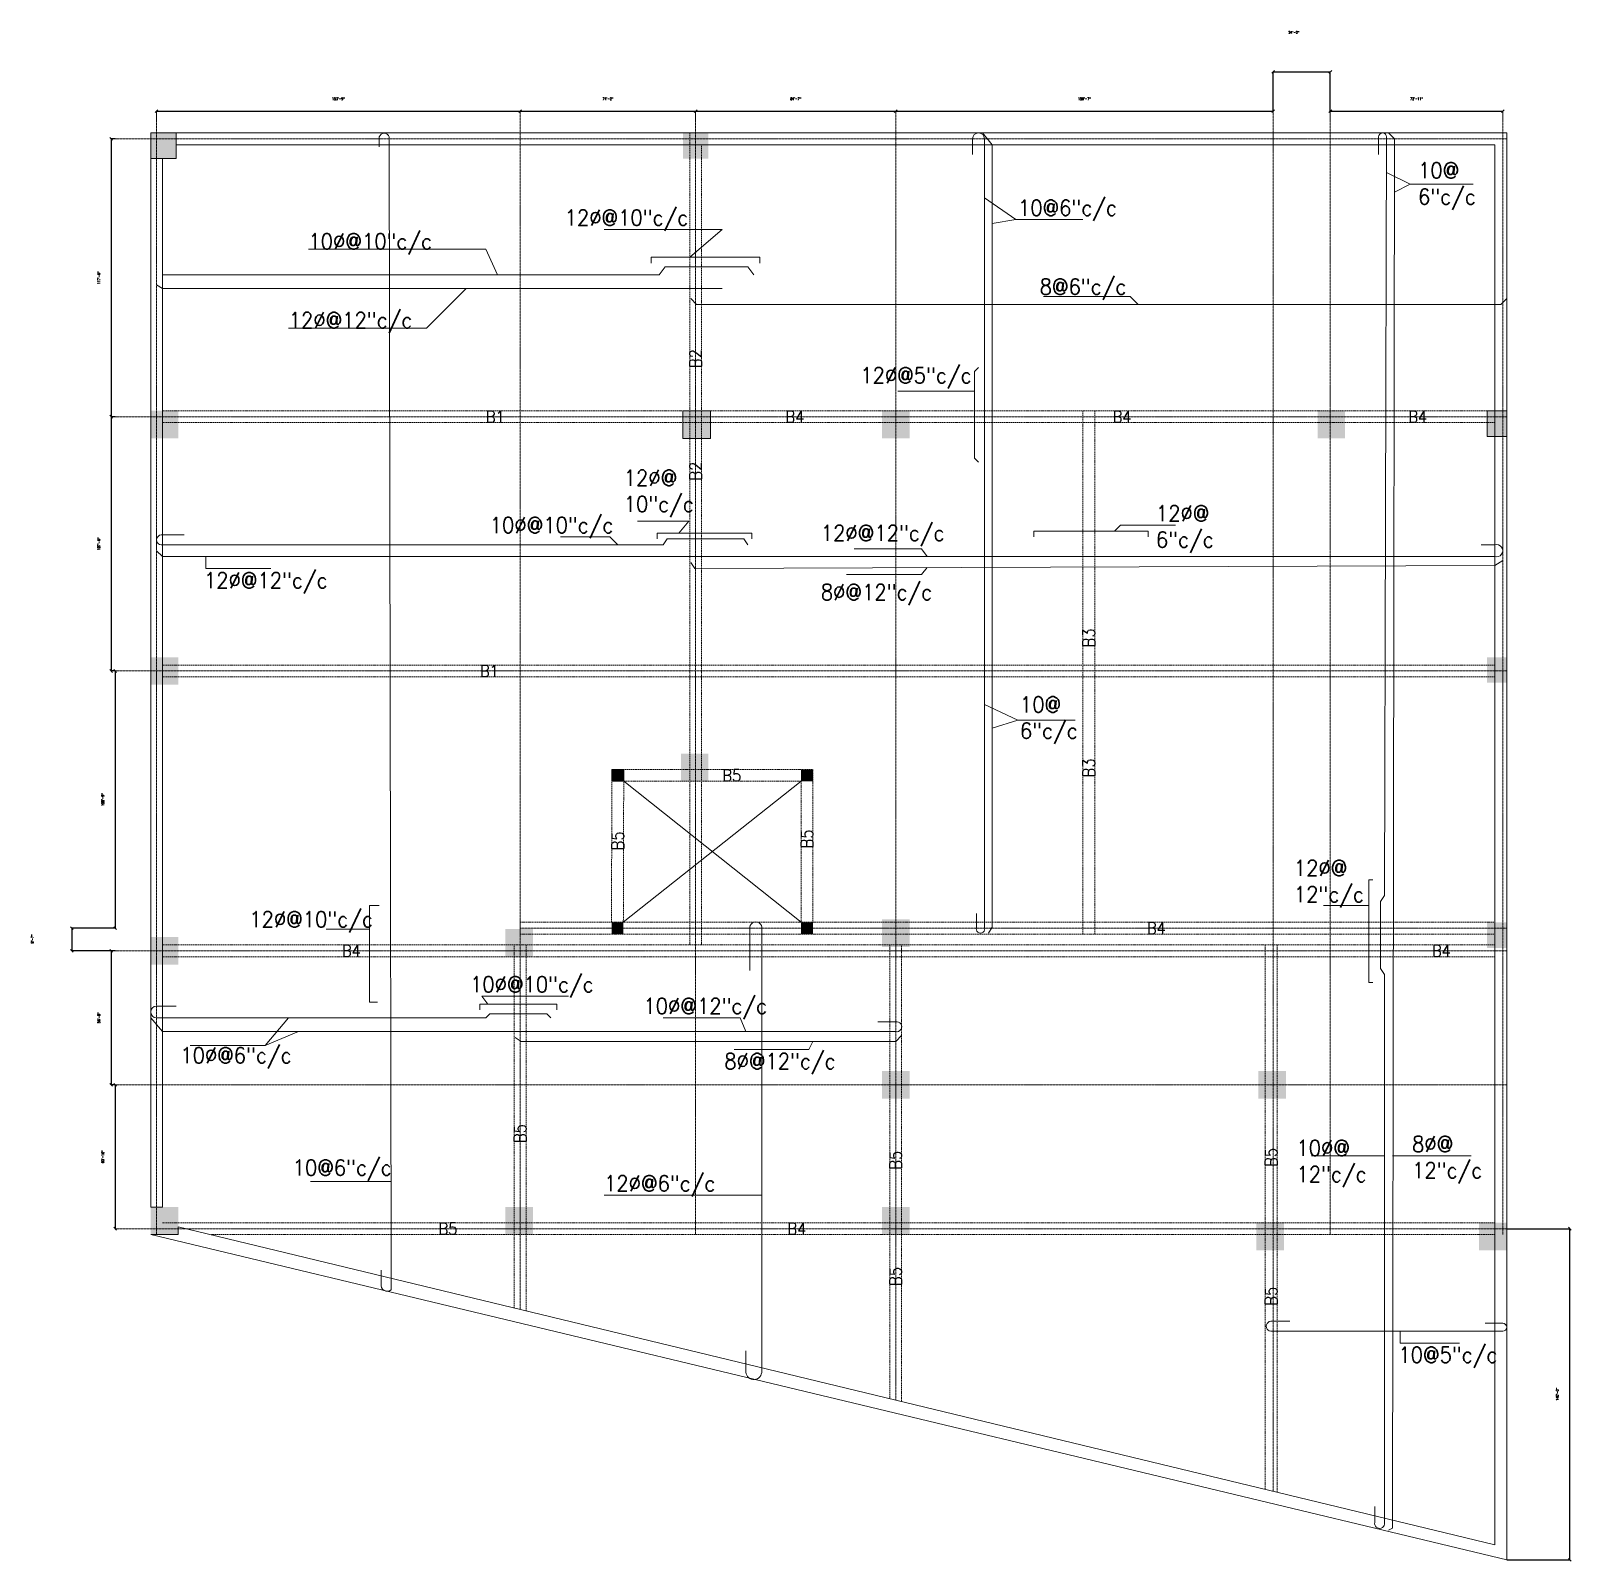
# Model space of a CAD drawing. Header units: inches. Extents: x 368 to 8183, y -781 to 6984.
import ezdxf

# ---------------------------------------------------------------- set-up
doc = ezdxf.new("R2010")
doc.units = ezdxf.units.IN
doc.header["$MEASUREMENT"] = 0
doc.linetypes.add('CENTERTINY', pattern=[7.62, 4.7625, -0.9525, 0.9525, -0.9525])
doc.linetypes.add('DASHED2', pattern=[9.525, 6.35, -3.175])
doc.layers.get('0').update_dxf_attribs({"linetype": 'CONTINUOUS', "lineweight": 0})
doc.styles.get("Standard").update_dxf_attribs({"font": 'standard'})
doc.dimstyles.get("Standard").update_dxf_attribs({"dimscale": 2.5, "dimtxt": 5, "dimasz": 0.1, "dimexe": 0.05, "dimexo": 0.025, "dimgap": 0.025, "dimtad": 0, "dimtoh": 1, "dimlunit": 4, "dimtxsty": 'standard', "dimtsz": 4, "dimcen": 0.09, "dimadec": 0, "dimazin": 0, "dimtfac": 1, "dimtdec": 4, "dimtofl": 0, "dimtmove": 0, "dimatfit": 3, "dimfxl": 1, "dimtolj": 1, "dimtzin": 0, "dimarcsym": 0})

# ---------------------------------------------------------------- blocks, each defined once
blk = doc.blocks.new('*D1')
at = {"color": 0, "linetype": 'ByBlock', "lineweight": -2}
for p, q in [((783.1, 6428.9), (768.9, 6443.1)), ((795.9, 6436), (775.9, 6436)), ((776, 6436), (776, 5026)), ((783.1, 5018.9), (768.9, 5033.1)), ((795.9, 5026), (775.9, 5026))]:
    blk.add_line(p, q, dxfattribs=at)
at = {"color": 0, "linetype": 'CONTINUOUS', "lineweight": -2, "insert": (712.9, 5731), "char_height": 12.5, "width": 52.778, "attachment_point": 5, "rotation": 90}
blk.add_mtext('117\'-6"', dxfattribs=at)
blk = doc.blocks.new('*D2')
at = {"color": 0, "linetype": 'ByBlock', "lineweight": -2}
for p, q in [((783.1, 5018.9), (768.9, 5033.1)), ((795.9, 5026), (775.9, 5026)), ((776, 5026), (776, 3736)), ((783.1, 3728.9), (768.9, 3743.1)), ((795.9, 3736), (775.9, 3736))]:
    blk.add_line(p, q, dxfattribs=at)
at = {"color": 0, "linetype": 'CONTINUOUS', "lineweight": -2, "insert": (712.9, 4381), "char_height": 12.5, "width": 55.556, "attachment_point": 5, "rotation": 90}
blk.add_mtext('107\'-6"', dxfattribs=at)
blk = doc.blocks.new('*D3')
at = {"color": 0, "linetype": 'ByBlock', "lineweight": -2}
for p, q in [((803.1, 3728.9), (788.9, 3743.1)), ((795.9, 3736), (795.9, 3736)), ((796, 3736), (796, 2431)), ((803.1, 2423.9), (788.9, 2438.1)), ((795.9, 2431), (795.9, 2431))]:
    blk.add_line(p, q, dxfattribs=at)
at = {"color": 0, "linetype": 'CONTINUOUS', "lineweight": -2, "insert": (732.9, 3083.5), "char_height": 12.5, "width": 55.556, "attachment_point": 5, "rotation": 90}
blk.add_mtext('108\'-9"', dxfattribs=at)
blk = doc.blocks.new('*D4')
at = {"color": 0, "linetype": 'ByBlock', "lineweight": -2}
for p, q in [((783.1, 2308.9), (768.9, 2323.1)), ((795.9, 2316), (775.9, 2316)), ((776, 2316), (776, 1636)), ((783.1, 1628.9), (768.9, 1643.1)), ((795.9, 1636), (775.9, 1636))]:
    blk.add_line(p, q, dxfattribs=at)
at = {"color": 0, "linetype": 'CONTINUOUS', "lineweight": -2, "insert": (712.9, 1976), "char_height": 12.5, "width": 48.611, "attachment_point": 5, "rotation": 90}
blk.add_mtext('56\'-8"', dxfattribs=at)
blk = doc.blocks.new('*D5')
at = {"color": 0, "linetype": 'ByBlock', "lineweight": -2}
for p, q in [((803.1, 1628.9), (788.9, 1643.1)), ((795.9, 1636), (795.9, 1636)), ((796, 1636), (796, 906)), ((803.1, 898.9), (788.9, 913.1)), ((795.9, 906), (795.9, 906))]:
    blk.add_line(p, q, dxfattribs=at)
at = {"color": 0, "linetype": 'CONTINUOUS', "lineweight": -2, "insert": (732.9, 1271), "char_height": 12.5, "width": 55.556, "attachment_point": 5, "rotation": 90}
blk.add_mtext('60\'-10"', dxfattribs=at)
blk = doc.blocks.new('*D6')
at = {"color": 0, "linetype": 'ByBlock', "lineweight": -2}
for p, q in [((1013.1, 6583.1), (998.9, 6568.9)), ((1006, 6576.1), (1006, 6576.1)), ((1006, 6576), (2851, 6576)), ((2858.1, 6583.1), (2843.9, 6568.9)), ((2851, 6576.1), (2851, 6576.1))]:
    blk.add_line(p, q, dxfattribs=at)
at = {"color": 0, "linetype": 'CONTINUOUS', "lineweight": -2, "insert": (1928.5, 6639.1), "char_height": 12.5, "width": 55.556, "attachment_point": 5}
blk.add_mtext('153\'-9"', dxfattribs=at)
blk = doc.blocks.new('*D7')
at = {"color": 0, "linetype": 'ByBlock', "lineweight": -2}
for p, q in [((2858.1, 6583.1), (2843.9, 6568.9)), ((2851, 6576.1), (2851, 6576.1)), ((2851, 6576), (3741, 6576)), ((3748.1, 6583.1), (3733.9, 6568.9)), ((3741, 6576.1), (3741, 6576.1))]:
    blk.add_line(p, q, dxfattribs=at)
at = {"color": 0, "linetype": 'CONTINUOUS', "lineweight": -2, "insert": (3296, 6639.1), "char_height": 12.5, "width": 50, "attachment_point": 5}
blk.add_mtext('74\'-2"', dxfattribs=at)
blk = doc.blocks.new('*D8')
at = {"color": 0, "linetype": 'ByBlock', "lineweight": -2}
for p, q in [((3748.1, 6583.1), (3733.9, 6568.9)), ((3741, 6576.1), (3741, 6576.1)), ((3741, 6576), (4756, 6576)), ((4763.1, 6583.1), (4748.9, 6568.9)), ((4756, 6576.1), (4756, 6576.1))]:
    blk.add_line(p, q, dxfattribs=at)
at = {"color": 0, "linetype": 'CONTINUOUS', "lineweight": -2, "insert": (4248.5, 6639.1), "char_height": 12.5, "width": 50, "attachment_point": 5}
blk.add_mtext('84\'-7"', dxfattribs=at)
blk = doc.blocks.new('*D9')
at = {"color": 0, "linetype": 'ByBlock', "lineweight": -2}
for p, q in [((4763.1, 6583.1), (4748.9, 6568.9)), ((4756, 6576.1), (4756, 6576.1)), ((4756, 6576), (6671, 6576)), ((6678.1, 6583.1), (6663.9, 6568.9)), ((6671, 6576.1), (6671, 6576.1))]:
    blk.add_line(p, q, dxfattribs=at)
at = {"color": 0, "linetype": 'CONTINUOUS', "lineweight": -2, "insert": (5713.5, 6639.1), "char_height": 12.5, "width": 55.556, "attachment_point": 5}
blk.add_mtext('159\'-7"', dxfattribs=at)
blk = doc.blocks.new('*D10')
at = {"color": 0, "linetype": 'ByBlock', "lineweight": -2}
for p, q in [((6968.1, 6583.1), (6953.9, 6568.9)), ((6961, 6576.1), (6961, 6576.1)), ((6961, 6576), (7836, 6576)), ((7843.1, 6583.1), (7828.9, 6568.9)), ((7836, 6576.1), (7836, 6576.1))]:
    blk.add_line(p, q, dxfattribs=at)
at = {"color": 0, "linetype": 'CONTINUOUS', "lineweight": -2, "insert": (7398.5, 6639.1), "char_height": 12.5, "width": 52.778, "attachment_point": 5}
blk.add_mtext('72\'-11"', dxfattribs=at)
blk = doc.blocks.new('*D11')
at = {"color": 0, "linetype": 'ByBlock', "lineweight": -2}
for p, q in [((6678.1, 6783.1), (6663.9, 6768.9)), ((6671, 6576.1), (6671, 6776.1)), ((6671, 6776), (6961, 6776)), ((6968.1, 6783.1), (6953.9, 6768.9)), ((6961, 6576.1), (6961, 6776.1))]:
    blk.add_line(p, q, dxfattribs=at)
at = {"color": 0, "linetype": 'CONTINUOUS', "lineweight": -2, "insert": (6776, 6976), "char_height": 12.5, "width": 50, "attachment_point": 5}
blk.add_mtext('24\'-2"', dxfattribs=at)
blk = doc.blocks.new('*D12')
at = {"color": 0, "linetype": 'ByBlock', "lineweight": -2}
for p, q in [((583.1, 2423.9), (568.9, 2438.1)), ((795.9, 2431), (575.9, 2431)), ((576, 2431), (576, 2316)), ((583.1, 2308.9), (568.9, 2323.1)), ((795.9, 2316), (575.9, 2316))]:
    blk.add_line(p, q, dxfattribs=at)
at = {"color": 0, "linetype": 'CONTINUOUS', "lineweight": -2, "insert": (376, 2376), "char_height": 12.5, "width": 38.889, "attachment_point": 5, "rotation": 90}
blk.add_mtext('9\'-7"', dxfattribs=at)
blk = doc.blocks.new('*D13')
at = {"color": 0, "linetype": 'ByBlock', "lineweight": -2}
for p, q in [((7856.1, 906), (8176.1, 906)), ((8168.9, 913.1), (8183.1, 898.9)), ((8176, -774), (8176, 906)), ((7856.1, -774), (8176.1, -774)), ((8168.9, -766.9), (8183.1, -781.1))]:
    blk.add_line(p, q, dxfattribs=at)
at = {"color": 0, "linetype": 'CONTINUOUS', "lineweight": -2, "insert": (8112.9, 66), "char_height": 12.5, "width": 56.944, "attachment_point": 5, "rotation": 90}
blk.add_mtext('140\'-0"', dxfattribs=at)

msp = doc.modelspace()

# ---------------------------------------------------------------- hatches: boundary and pattern name
h = msp.add_hatch()
h.set_pattern_fill('ar-conc', color=256, style=0)
h.set_pattern_definition([])
h.paths.add_polyline_path([(1116, 916), (7796, -697.909), (7796, 6406), (1106, 6406), (1106, 6466), (7856, 6466), (7856, -774), (976, 876), (1116, 876)], flags=0)
for points in [[(976, 6466), (1106, 6466), (1106, 6336), (976, 6336)], [(3676, 6466), (3806, 6466), (3806, 6336), (3676, 6336)], [(976, 5056), (1116, 5056), (1116, 4916), (976, 4916)], [(3676, 5056), (3816, 5056), (3816, 4916), (3676, 4916)], [(4686, 5056), (4826, 5056), (4826, 4916), (4686, 4916)], [(6896, 5056), (7036, 5056), (7036, 4916), (6896, 4916)], [(7756, 5056), (7856, 5056), (7856, 4926), (7756, 4926)], [(976, 3806), (1116, 3806), (1116, 3666), (976, 3666)], [(7756, 3806), (7856, 3806), (7856, 3676), (7756, 3676)], [(3666, 3316), (3806, 3316), (3806, 3176), (3666, 3176)], [(3376, 3176), (3316, 3176), (3316, 3236), (3376, 3236)], [(4336, 3176), (4276, 3176), (4276, 3236), (4336, 3236)], [(2776, 2426), (2916, 2426), (2916, 2286), (2776, 2286)], [(3374, 2401.17), (3314, 2401.17), (3314, 2461.17), (3374, 2461.17)], [(4336, 2401), (4276, 2401), (4276, 2461), (4336, 2461)], [(4686, 2476), (4826, 2476), (4826, 2336), (4686, 2336)], [(7756, 2461), (7856, 2461), (7856, 2331), (7756, 2331)], [(976, 2386), (1116, 2386), (1116, 2246), (976, 2246)], [(4686, 1706), (4826, 1706), (4826, 1566), (4686, 1566)], [(6596, 1706), (6736, 1706), (6736, 1566), (6596, 1566)], [(976, 1016), (1116, 1016), (1116, 876), (976, 876)], [(2776, 1016), (2916, 1016), (2916, 876), (2776, 876)], [(4686, 1016), (4826, 1016), (4826, 876), (4686, 876)], [(6586, 936), (6726, 936), (6726, 796), (6586, 796)], [(7716, 936), (7856, 936), (7856, 796), (7716, 796)]]:
    msp.add_hatch(color=256).paths.add_polyline_path(points, flags=0)
h = msp.add_hatch()
h.set_pattern_fill('ar-conc', color=256, style=0)
h.set_pattern_definition([])
h.paths.add_polyline_path([(976, 1016), (1036, 1016), (1036, 6336), (976, 6336)], flags=0)

# ---------------------------------------------------------------- linework, layer by layer
at = {"color": 7, "linetype": 'CENTERTINY', "lineweight": 0}
for p, q in [((1006, 876), (1006, 6576)), ((2851, 497.31), (2851, 6576)), ((3741, 876), (3741, 6576)), ((4756, 36.867), (4756, 6576)), ((6671, -425.994), (6671, 6576)), ((6961, 876), (6961, 6576)), ((7836, 876), (7836, 6576)), ((796, 6436), (7856, 6436)), ((796, 5026), (7856, 5026)), ((796, 3736), (7856, 3736)), ((2851, 2431), (7856, 2431)), ((796, 2316), (7856, 2316)), ((796, 1636), (7856, 1636)), ((796, 906), (7856, 906))]:
    msp.add_line(p, q, dxfattribs=at)
for p, q in [((1106, 6466), (7856, 6466)), ((1106, 6466), (1106, 6406)), ((2136, 6446), (2136, 6396)), ((2196, 756), (2186, 6446)), ((5146, 6436), (5146, 6386)), ((5196, 6466), (5246, 6406)), ((5206, 6406), (5206, 6436)), ((7206, 6446), (7206, 6356)), ((7236, 2596), (7246, 6446)), ((7286, 6436), (7256, 6466)), ((7286, 6436), (7276, -614)), ((7856, 6466), (7856, -774)), ((976, 1016), (976, 6336)), ((976, 6336), (1036, 6336)), ((1036, 1016), (1036, 6336)), ((1106, 6406), (7796, 6406)), ((5146, 6386), (5146, 6356)), ((5206, 6406), (5206, 2436)), ((5246, 6406), (5246, 2436)), ((7796, 6406), (7796, -697.909)), ((7246, 6266), (7366, 6206)), ((7366, 6206), (7286, 6166)), ((7366, 6206), (7686, 6206)), ((5206, 6136), (5366, 6026)), ((5366, 6026), (5246, 6006)), ((5366, 6026), (5706, 6026)), ((3876, 5976), (3276, 5976)), ((3711, 5836), (3876, 5976)), ((2676, 5876), (1776, 5876)), ((2736, 5746), (2676, 5876)), ((3516, 5806), (3516, 5836)), ((3516, 5836), (4066, 5836)), ((3556, 5746), (3586, 5786)), ((3586, 5786), (4006, 5786)), ((4006, 5786), (4036, 5746)), ((4066, 5806), (4066, 5836)), ((1036, 5746), (3556, 5746)), ((1036, 5676), (1006, 5696)), ((1036, 5676), (3876, 5676)), ((2576, 5676), (2376, 5476)), ((5946, 5636), (5506, 5636)), ((5986, 5596), (5946, 5636)), ((3716, 5626), (3746, 5596)), ((3746, 5596), (7826, 5596)), ((7826, 5596), (7856, 5626)), ((2376, 5476), (1676, 5476)), ((5176, 5276), (5156, 5256)), ((5156, 5256), (5156, 4846)), ((5156, 5156), (4766, 5156)), ((5156, 4846), (5156, 4816)), ((5156, 4816), (5176, 4796)), ((3706, 4496), (3446, 4496)), ((3656, 4436), (3706, 4496)), ((5866, 4446), (5896, 4476)), ((5896, 4476), (6176, 4476)), ((1036, 4426), (1146, 4426)), ((3306, 4416), (3056, 4416)), ((3346, 4376), (3306, 4416)), ((3546, 4406), (3546, 4436)), ((3546, 4436), (4026, 4436)), ((3576, 4376), (3596, 4406)), ((3596, 4406), (3986, 4406)), ((3986, 4406), (4006, 4376)), ((4026, 4436), (4026, 4406)), ((5456, 4416), (5456, 4446)), ((5456, 4446), (6036, 4446)), ((6036, 4446), (6036, 4416)), ((1036, 4316), (1006, 4346)), ((1036, 4376), (1976, 4376)), ((1036, 4316), (7796, 4316)), ((1256, 4316), (1256, 4256)), ((1976, 4376), (3576, 4376)), ((4886, 4356), (4546, 4356)), ((4916, 4316), (4886, 4356)), ((7796, 4376), (7726, 4376)), ((1256, 4256), (1586, 4256)), ((3716, 4286), (3736, 4256)), ((3736, 4256), (7796, 4271.07)), ((4886, 4226), (4506, 4226)), ((4915, 4261), (4886, 4226)), ((7796, 4271.07), (7836, 4296)), ((5206, 3566), (5376, 3486)), ((5376, 3486), (5246, 3446)), ((5376, 3486), (5666, 3486)), ((4276, 3176), (3374, 2461)), ((4276, 2461), (3376, 3176)), ((7176, 2676), (7156, 2676)), ((7156, 2676), (7156, 2156)), ((7216, 2566), (7236, 2596)), ((2086, 2056), (2086, 2546)), ((2086, 2546), (2136, 2546)), ((5166, 2436), (5166, 2506)), ((7156, 2546), (6926, 2546)), ((7216, 2226), (7216, 2566)), ((2086, 2426), (1866, 2426)), ((4016, 2426), (4016, 2216)), ((4076, 2376), (4076, 2426)), ((5246, 2436), (5226, 2406)), ((4076, 2376), (4076, 176)), ((7236, 2196), (7216, 2226)), ((7236, -594), (7236, 2196)), ((7156, 2156), (7176, 2156)), ((1006, 2036), (1106, 2036)), ((2126, 2056), (2086, 2056)), ((2646, 2016), (2646, 2046)), ((2646, 2046), (3036, 2046)), ((2686, 2046), (2656, 2086)), ((2656, 2086), (3096, 2086)), ((3036, 2046), (3036, 2016)), ((1036, 1906), (976, 1976)), ((1036, 1976), (1006, 1976)), ((1036, 1976), (2076, 1976)), ((1676, 1976), (1556, 1836)), ((2076, 1976), (2676, 1976)), ((2676, 1976), (2696, 1996)), ((2696, 1996), (2986, 1996)), ((2986, 1996), (3006, 1976)), ((3966, 1976), (3576, 1976)), ((3996, 1906), (3966, 1976)), ((4756, 1956), (4666, 1956)), ((1036, 1906), (4756, 1906)), ((1556, 1836), (1726, 1906)), ((2826, 1876), (2856, 1856)), ((4756, 1856), (4786, 1886)), ((1556, 1836), (1176, 1836)), ((2856, 1856), (4756, 1856)), ((4316, 1816), (3936, 1816)), ((4336, 1856), (4316, 1816)), ((7236, 1276), (6866, 1276)), ((7276, 1276), (7676, 1276)), ((2196, 1146), (1786, 1146)), ((976, 1016), (1036, 1016)), ((4076, 1076), (3276, 1076)), ((7856, -774), (976, 876)), ((1116, 876), (976, 876)), ((7796, -697.909), (1116, 916)), ((1116, 916), (1116, 876)), ((2196, 596), (2196, 756)), ((2146, 696), (2146, 626)), ((6666, 436), (6756, 436)), ((7836, 426), (7746, 426)), ((6666, 386), (7836, 386)), ((7316, 386), (7316, 326)), ((7316, 326), (7616, 326)), ((3996, 186), (3996, 286)), ((7186, -584), (7186, -504)), ((7276, -614), (7256, -624))]:
    msp.add_line(p, q)
at = {"color": 7, "linetype": 'DASHED2', "lineweight": 0}
for p, q in [((3711, 2346), (3711, 6466)), ((3771, 2346), (3771, 6406)), ((1036, 5056), (7796, 5056)), ((5706, 2401), (5706, 5056)), ((5766, 2401), (5766, 5056)), ((1036, 4996), (7796, 4996)), ((1036, 3766), (7796, 3766)), ((1036, 3706), (7796, 3706)), ((3314, 2461.17), (3316, 3236)), ((3316, 3236), (4336, 3236)), ((4336, 3236), (4336, 2461)), ((3374, 2461), (3376, 3176)), ((3376, 3176), (4276, 3176)), ((4276, 3176), (4276, 2461)), ((2851, 2461), (7796, 2461)), ((1036, 2346), (7796, 2346)), ((2821, 504.561), (2821, 2346)), ((2851, 2401), (7796, 2401)), ((2881, 490.059), (2881, 2346)), ((4726, 44.118), (4726, 2346)), ((4786, 29.616), (4786, 2346)), ((6631, 2346), (6631, -416.326)), ((6691, 2346), (6691, -430.828)), ((1036, 2286), (7796, 2286)), ((1036, 936), (7796, 936)), ((1284.239, 876), (7796, 876))]:
    msp.add_line(p, q, dxfattribs=at)
for points in [[(976, 6466), (1106, 6466), (1106, 6336), (976, 6336)], [(3676, 5056), (3816, 5056), (3816, 4916), (3676, 4916)], [(7756, 5056), (7856, 5056), (7856, 4926), (7756, 4926)], [(3376, 3176), (3316, 3176), (3316, 3236), (3376, 3236)]]:
    msp.add_lwpolyline(points, close=True)
for centre, radius, start, end in [((2161, 6437.667), 26.352, 18.4349488, 161.5650512), ((5176, 6436), 30, 0, 180), ((7226, 6446), 20, 0, 180), ((1031, 4401), 25.495, 78.6900675, 281.3099325), ((7804.75, 4346), 31.25, 253.7397953, 106.2602047), ((4046, 2432.667), 30.732, 347.4711923, 192.5288077), ((5186, 2427.667), 21.667, 157.3801351, 22.6198649), ((1006, 2006), 30, 90, 270), ((4761, 1931), 25.495, 258.6900675, 101.3099325), ((2176, 619.333), 30.732, 167.4711923, 310.6012946), ((6661, 411), 25.495, 78.6900675, 281.3099325), ((7836, 406), 20, 270, 90), ((4036, 181), 40.311, 172.8749837, 352.8749837), ((7211, -589), 25.495, 168.6900675, 348.6900675)]:
    msp.add_arc(centre, radius, start, end)

# ---------------------------------------------------------------- texts
at = {"attachment_point": 1}
for s, insert, char_height, width in [('10@\\P6"c/c', (7406, 6316), 80, 257.77778), ('10@6"c/c', (5376, 6126), 80, 462.22222), ('12%%C@10"c/c', (3076, 6076), 80, 586.66667), ('10%%C@10"c/c', (1776, 5956), 80, 586.66667), ('8@6"c/c', (5486, 5726), 80, 417.77778), ('12%%C@12"c/c', (1676, 5556), 80, 586.66667), ('12%%C@5"c/c', (4576, 5276), 80, 542.22222), ('B1', (2676, 5056), 60, 66.66667), ('B4', (4196, 5056), 60, 86.66667), ('B4', (5856, 5056), 60, 86.66667), ('B4', (7356, 5056), 60, 86.66667), ('12%%C@\\P10"c/c', (3376, 4756), 80, 302.22222), ('12%%C@\\P6"c/c', (6076, 4576), 80, 257.77778), ('10%%C@10"c/c', (2696, 4516), 80, 586.66667), ('12%%C@12"c/c', (4376, 4476), 80, 586.66667), ('12%%C@12"c/c', (1246, 4236), 80, 586.66667), ('8%%C@12"c/c', (4376, 4176), 80, 542.22222), ('B1', (2646, 3766), 60, 66.66667), ('10@\\P6"c/c', (5386, 3606), 80, 257.77778), ('B5', (3876, 3236), 60, 80), ('12%%C@\\P12"c/c', (6776, 2776), 80, 302.22222), ('12%%C@10"c/c', (1476, 2516), 80, 586.66667), ('B4', (6030, 2461), 60, 86.66667), ('B4', (1946, 2346), 60, 86.66667), ('B4', (7476, 2346), 60, 86.66667), ('10%%C@10"c/c', (2596, 2186), 80, 586.66667), ('10%%C@12"c/c', (3476, 2076), 80, 586.66667), ('10%%C@6"c/c', (1126, 1826), 80, 542.22222), ('8%%C@12"c/c', (3886, 1796), 80, 542.22222), ('10%%C@\\P12"c/c', (6789.333, 1356), 80, 302.22222), ('8%%C@\\P12"c/c', (7376, 1376), 80, 302.22222), ('10@6"c/c', (1696, 1256), 80, 462.22222), ('12%%C@6"c/c', (3276, 1176), 80, 542.22222), ('B5', (2436, 936), 60, 80), ('B4', (4206, 936), 60, 86.66667), ('10@5"c/c', (7306, 306), 80, 462.22222)]:
    msp.add_mtext(s, dxfattribs=dict(at, insert=insert, char_height=char_height, width=width))
at = {"char_height": 60, "width": 80, "attachment_point": 1, "rotation": 90}
for s, insert in [('B2', (3711, 5273)), ('B2', (3711, 4702)), ('B3', (5706, 3856)), ('B3', (5706, 3196)), ('B5', (3316, 2826)), ('B5', (4276, 2836)), ('B5', (2821, 1341)), ('B5', (4726, 1206)), ('B5', (6631, 1220)), ('B5', (4726, 616)), ('B5', (6631, 516))]:
    msp.add_mtext(s, dxfattribs=dict(at, insert=insert))

# ---------------------------------------------------------------- dimensions: what is measured, and where the dimension line sits
for base, p1, p2, picture, middle in [((6961, 6776), (6671, 6576), (6961, 6576), '*D11', (6776, 6976)), ((2851, 6576), (1006, 6576), (2851, 6576), '*D6', (1928.5, 6639.125)), ((3741, 6576), (2851, 6576), (3741, 6576), '*D7', (3296, 6639.125)), ((4756, 6576), (3741, 6576), (4756, 6576), '*D8', (4248.5, 6639.125)), ((6671, 6576), (4756, 6576), (6671, 6576), '*D9', (5713.5, 6639.125)), ((7836, 6576), (6961, 6576), (7836, 6576), '*D10', (7398.5, 6639.125))]:
    dim = msp.add_linear_dim(base=base, p1=p1, p2=p2, dimstyle='Standard')
    dim.commit()
    dim.dimension.update_dxf_attribs({"geometry": picture, "text_midpoint": middle})
for base, p1, p2, picture, middle in [((776, 5026), (796, 6436), (796, 5026), '*D1', (712.875, 5731)), ((776, 3736), (796, 5026), (796, 3736), '*D2', (712.875, 4381)), ((796, 2431), (796, 3736), (796, 2431), '*D3', (732.875, 3083.5)), ((576, 2316), (796, 2431), (796, 2316), '*D12', (376, 2376)), ((776, 1636), (796, 2316), (796, 1636), '*D4', (712.875, 1976)), ((796, 906), (796, 1636), (796, 906), '*D5', (732.875, 1271)), ((8176, 906), (7856, -774), (7856, 906), '*D13', (8112.875, 66))]:
    dim = msp.add_linear_dim(base=base, p1=p1, p2=p2, angle=90, dimstyle='Standard')
    dim.commit()
    dim.dimension.update_dxf_attribs({"geometry": picture, "text_midpoint": middle})

doc.saveas('drawing.dxf')
